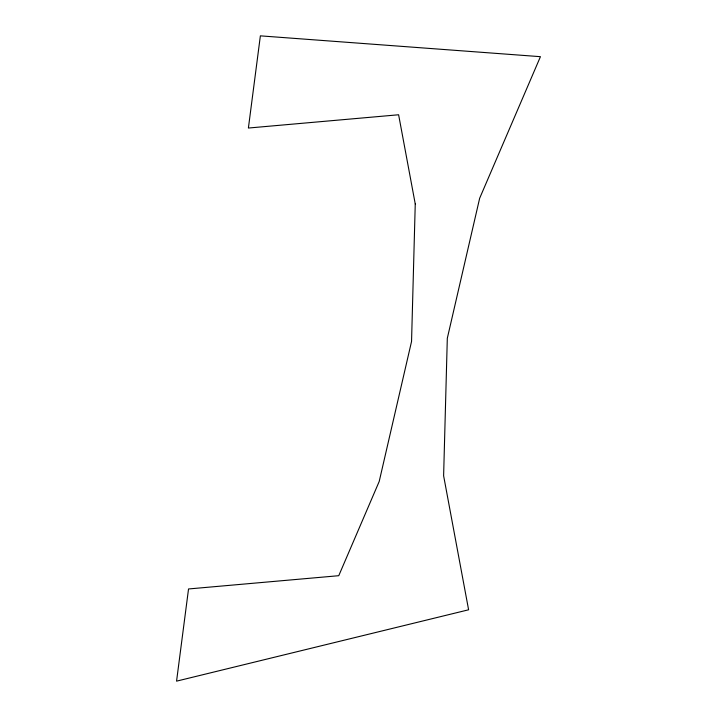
<?xml version="1.0" encoding="UTF-8"?>
<svg xmlns="http://www.w3.org/2000/svg" width="717" height="717" viewBox="0 0 717 717"><rect width="100%" height="100%" fill="white"/><g stroke="black" fill="none" stroke-linecap="round" stroke-linejoin="round"><path stroke-width="1.08" d="M415.251 203.951L411.549 341.444L379.203 481.466L338.756 575.697L188.535 588.962L176.561 681.15L468.604 609.791L443.617 475.783L447.309 338.29L479.655 198.268L540.439 56.679L260.37 35.85L248.396 128.038L398.616 114.765L415.251 203.951"/></g></svg>
